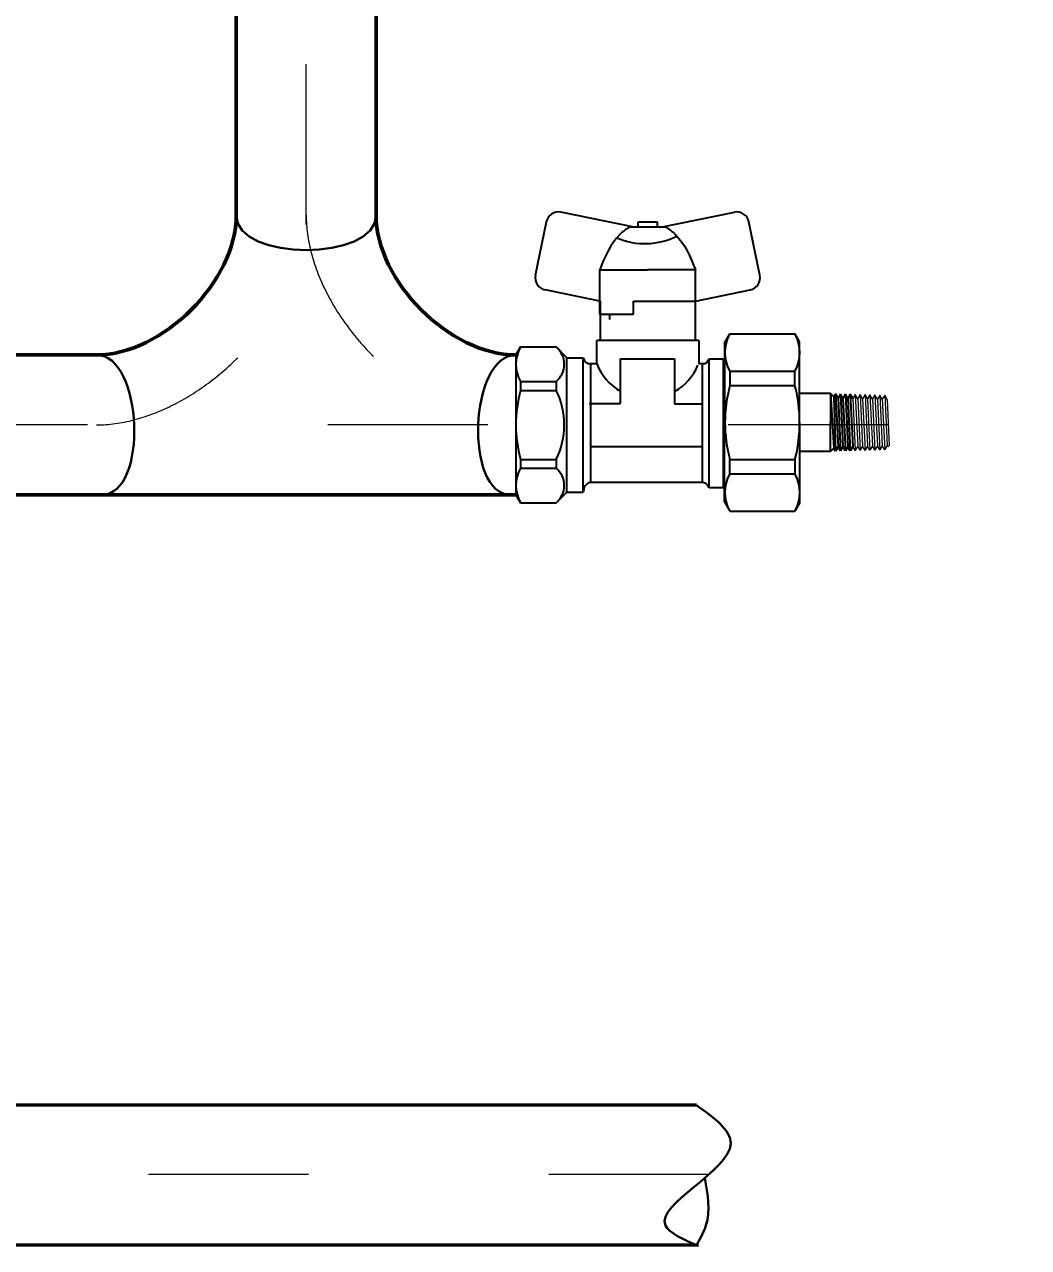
# Model space of a CAD drawing. Header units: millimetres. Extents: x -3929 to 624051, y 52832 to 514950.
# Drawn here: x 36411 to 37615, y 110252 to 111719 of the extents above; entities that cross this region are included whole.
import ezdxf

# ---------------------------------------------------------------- set-up
doc = ezdxf.new("R2010")
doc.units = ezdxf.units.MM
doc.linetypes.add('ACAD_ISO03W100', pattern=[30, 12, -18])
doc.layers.add('Отопление', color=30, linetype='Continuous')

msp = doc.modelspace()

# ---------------------------------------------------------------- linework, layer by layer
at = {"color": 7, "lineweight": 25}
for p, q in [((37142.144, 111475.789), (37054.158, 111493.808)), ((37174.138, 111475.789), (37262.124, 111493.808)), ((37023.556, 111418.22), (37036.672, 111482.266)), ((37180.477, 111475.789), (37135.805, 111475.789)), ((37146.916, 111475.789), (37146.916, 111482.341)), ((37146.916, 111482.341), (37169.366, 111482.341)), ((37169.366, 111482.341), (37169.366, 111475.789)), ((37292.726, 111418.22), (37279.61, 111482.266)), ((37100.66, 111371.585), (37100.66, 111424.586)), ((37100.66, 111424.586), (37158.141, 111424.586)), ((37215.622, 111424.586), (37158.141, 111424.586)), ((37215.622, 111387.308), (37215.622, 111424.586)), ((37100.66, 111387.308), (37035.098, 111400.734)), ((37215.622, 111387.308), (37281.184, 111400.734)), ((37100.66, 111387.308), (37100.66, 111371.585)), ((37140.995, 111371.585), (37140.995, 111387.308)), ((37140.995, 111387.308), (37215.622, 111387.308)), ((37100.66, 111371.585), (37140.995, 111371.585)), ((37112.626, 111365.231), (37112.626, 111371.585))]:
    msp.add_line(p, q, dxfattribs=at)
at = {"color": 0}
for p, q in [((37101.139, 111387.704), (37101.139, 111340.387)), ((37215.622, 111340.387), (37215.622, 111387.308)), ((37096.8, 111340.11), (37096.8, 111311.921)), ((37097.178, 111340.387), (37219.385, 111340.387)), ((37219.325, 111340.036), (37219.325, 111311.853)), ((37250.165, 111336.712), (37256.675, 111347.988)), ((37256.675, 111347.988), (37334.787, 111347.988)), ((37340.367, 111338.323), (37334.787, 111347.988)), ((37340.367, 111241.678), (37340.367, 111338.323)), ((37005.736, 111332.312), (37000.156, 111322.648)), ((37000.156, 111322.648), (37000.156, 111155.13)), ((37005.736, 111332.312), (37048.479, 111332.312)), ((37061.365, 111319.426), (37048.479, 111332.312)), ((37250.165, 111336.712), (37250.165, 111241.678)), ((37061.365, 111158.351), (37061.365, 111319.426)), ((37061.365, 111319.426), (37080.696, 111319.426)), ((37061.365, 111319.426), (37080.696, 111319.426)), ((37080.696, 111158.351), (37080.696, 111319.426)), ((37096.8, 111311.921), (37088.244, 111311.921)), ((37089.448, 111311.532), (37089.448, 111170.016)), ((37125.477, 111264.543), (37125.477, 111318.075)), ((37125.477, 111318.075), (37190.452, 111318.075)), ((37190.452, 111318.075), (37190.452, 111264.15)), ((37225.334, 111311.921), (37219.325, 111311.921)), ((37223.723, 111170.016), (37223.723, 111311.921)), ((37231.801, 111318.176), (37248.734, 111318.176)), ((37231.801, 111163.384), (37231.801, 111318.044)), ((37248.734, 111318.176), (37248.734, 111163.384)), ((37256.675, 111303.231), (37334.787, 111303.231)), ((37256.675, 111303.231), (37256.675, 111285.966)), ((37334.787, 111285.966), (37334.787, 111303.231)), ((37005.736, 111290.736), (37048.479, 111290.736)), ((37005.736, 111290.736), (37048.479, 111290.736)), ((37005.736, 111290.736), (37005.736, 111280.27)), ((37005.736, 111280.27), (37048.479, 111280.27)), ((37005.736, 111280.27), (37048.479, 111280.27)), ((37048.479, 111290.736), (37048.479, 111280.27)), ((37256.675, 111285.966), (37334.787, 111285.966)), ((37088.067, 111264.543), (37125.477, 111264.543)), ((37190.452, 111264.15), (37224.318, 111264.15)), ((37377.315, 111276.32), (37340.367, 111276.32)), ((37377.315, 111276.32), (37381.349, 111211.07)), ((37377.315, 111276.32), (37377.315, 111241.678)), ((37381.349, 111272.286), (37377.315, 111276.32)), ((37383.459, 111275.941), (37381.349, 111272.286)), ((37381.349, 111272.286), (37383.459, 111207.415)), ((37383.459, 111275.941), (37386.446, 111212.589)), ((37386.446, 111270.767), (37383.459, 111275.941)), ((37389.351, 111275.799), (37386.446, 111270.767)), ((37386.446, 111270.767), (37389.351, 111207.557)), ((37389.351, 111275.799), (37392.338, 111212.731)), ((37392.338, 111270.625), (37389.351, 111275.799)), ((37395.243, 111275.657), (37392.338, 111270.625)), ((37392.338, 111270.625), (37395.243, 111207.699)), ((37395.243, 111275.657), (37398.23, 111212.873)), ((37398.23, 111270.483), (37395.243, 111275.657)), ((37401.135, 111275.515), (37398.23, 111270.483)), ((37398.23, 111270.483), (37401.135, 111207.841)), ((37401.135, 111275.515), (37404.122, 111213.015)), ((37404.122, 111270.341), (37401.135, 111275.515)), ((37250.165, 111146.644), (37250.165, 111241.678)), ((37340.367, 111241.678), (37340.367, 111145.033)), ((37377.315, 111207.036), (37377.315, 111241.678)), ((37089.642, 111212.979), (37223.925, 111212.979)), ((37377.315, 111207.036), (37340.367, 111207.036)), ((37381.349, 111211.07), (37377.315, 111207.036)), ((37383.459, 111207.415), (37381.349, 111211.07)), ((37386.446, 111212.589), (37383.459, 111207.415)), ((37389.351, 111207.557), (37386.446, 111212.589)), ((37392.338, 111212.731), (37389.351, 111207.557)), ((37395.243, 111207.699), (37392.338, 111212.731)), ((37398.23, 111212.873), (37395.243, 111207.699)), ((37401.135, 111207.841), (37398.23, 111212.873)), ((37404.122, 111213.015), (37401.135, 111207.841)), ((37005.736, 111197.508), (37048.479, 111197.508)), ((37005.736, 111197.508), (37005.736, 111187.042)), ((37048.479, 111197.508), (37048.479, 111187.042)), ((37256.675, 111197.39), (37334.787, 111197.39)), ((37256.675, 111180.125), (37256.675, 111197.39)), ((37334.787, 111197.39), (37334.787, 111180.125)), ((37005.736, 111187.042), (37048.479, 111187.042)), ((37256.675, 111180.125), (37334.787, 111180.125)), ((37089.448, 111170.016), (37223.723, 111170.016)), ((37248.734, 111163.384), (37231.801, 111163.384)), ((37000.156, 111155.13), (37005.736, 111145.465)), ((37061.365, 111158.351), (37048.479, 111145.465)), ((37061.365, 111158.351), (37080.696, 111158.351)), ((37250.165, 111146.644), (37256.675, 111135.368)), ((37005.736, 111145.465), (37048.479, 111145.465)), ((37256.675, 111135.368), (37334.787, 111135.368)), ((37340.367, 111145.033), (37334.787, 111135.368))]:
    msp.add_line(p, q, dxfattribs=at)
at = {"color": 0, "lineweight": 0}
for p, q in [((37407.027, 111275.373), (37404.122, 111270.341)), ((37404.122, 111270.341), (37407.027, 111207.983)), ((37407.027, 111275.373), (37410.014, 111213.157)), ((37410.014, 111270.199), (37407.027, 111275.373)), ((37412.919, 111275.231), (37410.014, 111270.199)), ((37410.014, 111270.199), (37412.919, 111208.125)), ((37412.919, 111275.231), (37415.906, 111213.299)), ((37415.906, 111270.057), (37412.919, 111275.231)), ((37418.811, 111275.089), (37415.906, 111270.057)), ((37415.906, 111270.057), (37418.811, 111208.267)), ((37418.811, 111275.089), (37421.798, 111213.441)), ((37421.798, 111269.915), (37418.811, 111275.089)), ((37424.702, 111274.947), (37421.798, 111269.915)), ((37421.798, 111269.915), (37424.702, 111208.409)), ((37424.702, 111274.947), (37427.689, 111213.583)), ((37427.689, 111269.773), (37424.702, 111274.947)), ((37430.594, 111274.805), (37427.689, 111269.773)), ((37427.689, 111269.773), (37430.594, 111208.551)), ((37430.594, 111274.805), (37433.581, 111213.725)), ((37433.581, 111269.631), (37430.594, 111274.805)), ((37436.486, 111274.663), (37433.581, 111269.631)), ((37433.581, 111269.631), (37436.486, 111208.693)), ((37436.486, 111274.663), (37439.473, 111213.867)), ((37439.473, 111269.489), (37436.486, 111274.663)), ((37442.365, 111274.498), (37439.473, 111269.489)), ((37439.473, 111269.489), (37442.365, 111208.858)), ((37442.365, 111274.498), (37445.352, 111214.031)), ((37445.352, 111269.325), (37442.365, 111274.498)), ((37445.352, 111269.325), (37447.569, 111214.062)), ((37407.027, 111207.983), (37404.122, 111213.015)), ((37410.014, 111213.157), (37407.027, 111207.983)), ((37412.919, 111208.125), (37410.014, 111213.157)), ((37415.906, 111213.299), (37412.919, 111208.125)), ((37418.811, 111208.267), (37415.906, 111213.299)), ((37421.798, 111213.441), (37418.811, 111208.267)), ((37424.702, 111208.409), (37421.798, 111213.441)), ((37427.689, 111213.583), (37424.702, 111208.409)), ((37430.594, 111208.551), (37427.689, 111213.583)), ((37433.581, 111213.725), (37430.594, 111208.551)), ((37436.486, 111208.693), (37433.581, 111213.725)), ((37439.473, 111213.867), (37436.486, 111208.693)), ((37442.365, 111208.858), (37439.473, 111213.867)), ((37445.352, 111214.031), (37442.365, 111208.858)), ((37446.152, 111212.645), (37445.352, 111214.031)), ((37446.152, 111212.645), (37447.569, 111214.062))]:
    msp.add_line(p, q, dxfattribs=at)
at = {"color": 7, "lineweight": 25}
for centre, radius, start, end in [((37051.185, 111479.294), 14.815, 78.426701, 168.426701), ((37265.097, 111479.294), 14.815, 11.573299, 101.573299), ((37154.808, 111541.085), 84.919, 246.650997, 296.850061), ((37038.07, 111415.248), 14.815, 168.426701, 258.426701), ((37278.212, 111415.248), 14.815, 281.573299, 11.573299)]:
    msp.add_arc(centre, radius, start, end, dxfattribs=at)
at = {"color": 0}
for centre, radius, start, end in [((37295.096, 111325.609), 44.464, 149.781648, 210.218352), ((37294.795, 111325.609), 45.828, 330.770448, 29.229552), ((37041.649, 111311.524), 41.496, 149.935575, 210.064425), ((37030.954, 111311.524), 27.19, 310.131615, 49.868385), ((37090.272, 111321.716), 9.836, 195.038032, 267.004879), ((37158.201, 111335.587), 65.276, 200.721347, 239.912563), ((37158.201, 111335.587), 65.276, 299.608798, 337.489115), ((37222.626, 111321.257), 9.721, 286.178681, 340.787088), ((37156.391, 111238.889), 156.235, 164.641114, 195.358886), ((36964.719, 111238.889), 93.424, 333.708445, 26.291555), ((37422.826, 111241.678), 171.953, 165.074615, 180), ((37161.813, 111241.678), 178.554, 0, 14.361512), ((37422.826, 111241.678), 171.953, 180, 194.925385), ((37161.813, 111241.678), 178.554, 345.638488, 0), ((37041.649, 111166.253), 41.496, 149.935575, 210.064425), ((37030.954, 111166.253), 27.19, 310.131615, 49.868385), ((37295.096, 111157.747), 44.464, 149.781648, 210.218352), ((37294.795, 111157.747), 45.828, 330.770448, 29.229552), ((37092.408, 111159.134), 11.316, 107.052837, 183.533179), ((37222.626, 111160.316), 9.721, 19.212912, 86.549592)]:
    msp.add_arc(centre, radius, start, end, dxfattribs=at)
at = {"color": 7, "lineweight": 25}
for points in [[(37135.805, 111475.789), (37132.001, 111473.433), (37114.625, 111459.605), (37106.844, 111440.095), (37100.66, 111424.586)], [(37180.477, 111475.789), (37184.281, 111473.433), (37201.657, 111459.605), (37209.437, 111440.095), (37215.622, 111424.586)]]:
    msp.add_open_spline(points, degree=3, knots=[217.32380116, 217.32380116, 217.32380116, 217.32380116, 243.18826153, 343.40607417, 343.40607417, 343.40607417, 343.40607417], dxfattribs=at)
at = {"layer": 'Отопление', "color": 1, "lineweight": 50, "true_color": 0xff0000}
for points in [[(36664.949, 111490.294), (36664.949, 112495.502)], [(36832.553, 111490.294), (36832.553, 112504.574)], [(36497.346, 111322.69), (36338.187, 111322.69)], [(37000.156, 111155.13), (36347.26, 111155.087)], [(37216.571, 110422.975), (35044.387, 110423.407)], [(37219.114, 110255.372), (34075.576, 110256.281)]]:
    msp.add_lwpolyline(points, dxfattribs=at)
at = {"layer": 'Отопление', "color": 1, "linetype": 'ACAD_ISO03W100', "lineweight": 13, "ltscale": 16, "true_color": 0xff0000}
for points in [[(36748.751, 111479.302), (36748.751, 112492.186)], [(37446.573, 111238.889), (35204.194, 111238.889)], [(37231.544, 110340.083), (34065.383, 110340.083)]]:
    msp.add_lwpolyline(points, dxfattribs=at)
at = {"layer": 'Отопление', "color": 5, "lineweight": 50, "true_color": 0x0000ff}
msp.add_lwpolyline([(37000.156, 111322.69), (37000.156, 111322.69)], dxfattribs=at)
at = {"layer": 'Отопление', "color": 1, "lineweight": 50, "true_color": 0xff0000}
for points in [[(36497.346, 111322.69), (36576.355, 111322.69), (36664.949, 111411.285), (36664.949, 111490.294)], [(36832.553, 111490.294), (36832.553, 111411.285), (36921.147, 111322.69), (37000.156, 111322.69)]]:
    msp.add_open_spline(points, degree=3, dxfattribs=at)
at = {"layer": 'Отопление', "color": 1, "linetype": 'ACAD_ISO03W100', "lineweight": 13, "ltscale": 16, "true_color": 0xff0000}
for points in [[(36497.346, 111238.889), (36615.859, 111238.889), (36748.751, 111371.78), (36748.751, 111490.294)], [(36748.751, 111490.294), (36748.751, 111371.78), (36881.643, 111238.889), (37000.156, 111238.889)]]:
    msp.add_open_spline(points, degree=3, dxfattribs=at)
at = {"layer": 'Отопление', "color": 1, "lineweight": 30, "true_color": 0xff0000}
for points in [[(36832.553, 111490.294), (36832.553, 111434.426), (36664.949, 111434.426), (36664.949, 111490.294)], [(36497.346, 111322.69), (36553.255, 111322.69), (36559.724, 111155.087), (36503.815, 111155.087)], [(37000.156, 111322.69), (36944.247, 111322.69), (36937.778, 111155.087), (36993.687, 111155.087)]]:
    msp.add_open_spline(points, degree=3, dxfattribs=at)
msp.add_spline([(37216.571, 110255.372), (37179.399, 110279.025), (37257.781, 110377.144), (37216.571, 110422.975)], degree=3, dxfattribs=at)
msp.add_open_spline([(37216.571, 110255.372), (37221.038, 110263.12), (37235.187, 110287.668), (37230.354, 110316.305), (37226.764, 110335.963)], degree=3, knots=[0, 0, 0, 0, 26.30410008, 83.3303981, 83.3303981, 83.3303981, 83.3303981], dxfattribs=at)

doc.saveas('drawing.dxf')
